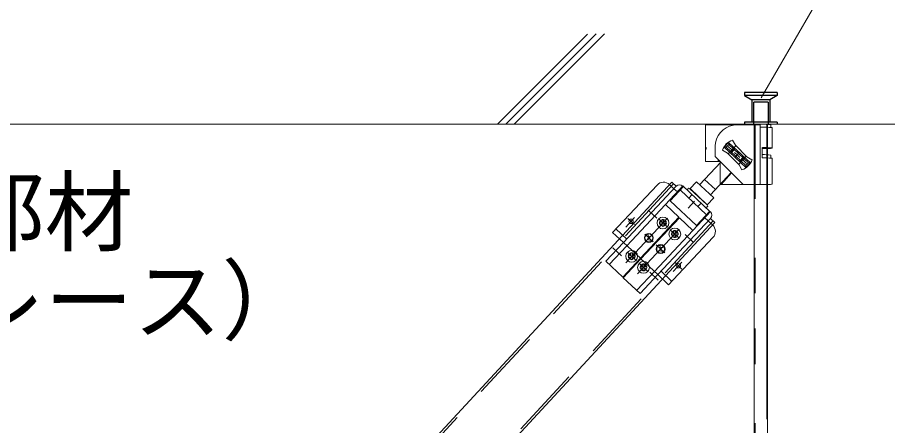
# Model space of a CAD drawing. Units: millimetres on the paper, with parts at other scales. Extents: x -195 to 195, y -140 to 138.
# Drawn here: x -164.66 to -149.91, y 26.66 to 33.58 of the extents above; entities that cross this region are included whole.
import ezdxf
from ezdxf.enums import TextEntityAlignment as Align

# ---------------------------------------------------------------- set-up
doc = ezdxf.new("R2010")
doc.units = ezdxf.units.MM
for name, pattern in [('CHAIN1', [8, 5, -1, 1, -1]), ('DASHED1', [1.8, 1.2, -0.6]), ('DOUBLE_CHAIN1', [8.8, 5, -1, 0.6, -0.6, 0.6, -1])]:
    doc.linetypes.add(name, pattern=pattern)
for name, color, linetype, lineweight in [('7-1_吊り材', 7, 'Continuous', 18), ('7-4_ブレース・補強材', 3, 'DASHED1', 18), ('7-5_寸法', 4, 'Continuous', 9), ('7-6_文字', 3, 'Continuous', 18), ('7-9_躯体他', 4, 'Continuous', 9), ('7-C_ビス・アンカーボルト・強調図形', 2, 'Continuous', 25)]:
    doc.layers.add(name, color=color, linetype=linetype, lineweight=lineweight)
doc.styles.add('ＭＳ ゴシック', font='')
doc.styles.get('ＭＳ ゴシック').set_extended_font_data('MS Gothic')

msp = doc.modelspace()

# ---------------------------------------------------------------- linework, layer by layer
at = {"layer": '7-1_吊り材'}
for p, q in [((-152.167, 31.766), (-152.167, 21.702)), ((-151.942, 31.766), (-151.942, 21.702))]:
    msp.add_line(p, q, dxfattribs=at)
at = {"layer": '7-1_吊り材', "linetype": 'DOUBLE_CHAIN1'}
for p, q in [((-152.153, 21.702), (-152.153, 31.766)), ((-151.956, 31.766), (-151.956, 21.702))]:
    msp.add_line(p, q, dxfattribs=at)
at = {"layer": '7-4_ブレース・補強材'}
for p, q in [((-153.535, 30.757), (-162.776, 20.778)), ((-152.864, 30.128), (-162.101, 20.153))]:
    msp.add_line(p, q, dxfattribs=at)
at = {"layer": '7-5_寸法', "color": 3, "lineweight": 18}
for p, q in [((-153.564, 30.785), (-162.11, 21.556)), ((-152.835, 30.101), (-162.071, 20.126))]:
    msp.add_line(p, q, dxfattribs=at)
at = {"layer": '7-6_文字'}
for p, q in [((-152.993, 31.134), (-152.993, 31.758)), ((-152.456, 31.758), (-152.993, 31.758)), ((-152.068, 31.758), (-152.456, 31.758)), ((-152.068, 31.766), (-152.168, 31.766)), ((-152.068, 31.766), (-151.977, 31.766)), ((-151.977, 31.766), (-151.927, 31.766)), ((-151.888, 31.758), (-151.888, 31.712)), ((-152.068, 30.79), (-152.068, 31.717)), ((-151.943, 31.703), (-151.943, 31.703)), ((-151.863, 31.708), (-151.863, 31.363)), ((-152.603, 31.458), (-152.679, 31.376)), ((-152.232, 31.115), (-152.603, 31.458)), ((-152.601, 31.423), (-152.603, 31.458)), ((-152.486, 31.41), (-152.535, 31.496)), ((-152.993, 31.371), (-152.986, 31.371)), ((-152.993, 31.134), (-152.993, 31.346)), ((-152.831, 31.222), (-152.831, 31.383)), ((-152.62, 31.276), (-152.706, 31.325)), ((-152.644, 31.377), (-152.679, 31.376)), ((-152.679, 31.376), (-152.309, 31.033)), ((-152.601, 31.423), (-152.644, 31.377)), ((-152.644, 31.377), (-152.31, 31.068)), ((-152.481, 31.399), (-152.613, 31.262)), ((-152.547, 31.331), (-152.61, 31.388)), ((-152.268, 31.114), (-152.601, 31.423)), ((-152.456, 31.246), (-152.502, 31.288)), ((-152.486, 31.41), (-152.291, 31.216)), ((-152.456, 31.246), (-152.413, 31.291)), ((-152.031, 31.372), (-152.032, 31.197)), ((-152.831, 31.221), (-152.353, 30.744)), ((-152.792, 31.134), (-152.766, 31.157)), ((-152.62, 31.276), (-152.426, 31.081)), ((-152.456, 31.246), (-152.498, 31.2)), ((-152.456, 31.246), (-152.41, 31.203)), ((-152.301, 31.232), (-152.427, 31.089)), ((-152.364, 31.161), (-152.302, 31.103)), ((-152.291, 31.216), (-152.206, 31.166)), ((-151.888, 31.243), (-151.888, 31.192)), ((-151.863, 31.188), (-151.863, 30.752)), ((-152.737, 31.126), (-153.094, 30.74)), ((-152.993, 31.134), (-152.743, 31.134)), ((-152.743, 31.134), (-152.743, 30.744)), ((-152.426, 31.081), (-152.376, 30.995)), ((-152.31, 31.068), (-152.268, 31.114)), ((-152.31, 31.068), (-152.309, 31.033)), ((-152.309, 31.033), (-152.232, 31.115)), ((-152.268, 31.114), (-152.232, 31.115)), ((-152.558, 30.951), (-152.911, 30.57)), ((-152.73, 30.744), (-152.551, 30.942)), ((-153.816, 30.736), (-154.569, 29.934)), ((-153.491, 30.716), (-154.385, 29.762)), ((-153.604, 30.743), (-153.53, 30.674)), ((-153.369, 30.711), (-153.594, 30.47)), ((-153.564, 30.785), (-153.491, 30.716)), ((-153.378, 30.72), (-152.913, 30.283)), ((-152.826, 30.662), (-153.009, 30.832)), ((-152.068, 30.744), (-152.743, 30.744)), ((-152.068, 30.744), (-152.068, 30.79)), ((-153.433, 30.661), (-154.327, 29.707)), ((-153.433, 30.661), (-153.423, 30.653)), ((-152.965, 30.401), (-153.257, 30.675)), ((-153.674, 30.404), (-153.446, 30.19)), ((-153.594, 30.47), (-153.148, 30.051)), ((-153.182, 30.461), (-153.291, 30.343)), ((-152.964, 30.402), (-152.856, 30.519)), ((-152.922, 30.292), (-153.148, 30.051)), ((-154.099, 29.494), (-153.446, 30.19)), ((-154.09, 29.485), (-153.437, 30.182)), ((-152.967, 30.225), (-153.862, 29.271)), ((-152.909, 30.17), (-153.803, 29.217)), ((-153.741, 30.106), (-153.774, 30.105)), ((-153.774, 30.105), (-153.773, 30.08)), ((-153.705, 30.152), (-153.73, 30.151)), ((-153.73, 30.151), (-153.729, 30.119)), ((-153.705, 30.152), (-153.704, 30.119)), ((-153.659, 30.108), (-153.691, 30.107)), ((-153.659, 30.108), (-153.658, 30.083)), ((-153.209, 29.968), (-153.437, 30.182)), ((-152.998, 30.192), (-153.007, 30.183)), ((-152.967, 30.225), (-152.977, 30.234)), ((-152.94, 30.138), (-152.948, 30.128)), ((-152.875, 30.059), (-152.948, 30.128)), ((-152.909, 30.17), (-152.835, 30.101)), ((-153.74, 30.081), (-153.773, 30.08)), ((-153.727, 30.069), (-153.726, 30.036)), ((-153.701, 30.037), (-153.726, 30.036)), ((-153.702, 30.069), (-153.701, 30.037)), ((-153.658, 30.083), (-153.69, 30.082)), ((-153.505, 29.964), (-153.53, 29.963)), ((-153.53, 29.963), (-153.529, 29.93)), ((-153.505, 29.964), (-153.504, 29.931)), ((-154.385, 29.762), (-154.569, 29.934)), ((-153.955, 29.839), (-154.001, 29.789)), ((-153.906, 29.792), (-153.979, 29.813)), ((-153.955, 29.839), (-153.97, 29.905)), ((-153.921, 29.869), (-153.96, 29.863)), ((-153.955, 29.839), (-153.905, 29.883)), ((-153.955, 29.839), (-153.906, 29.792)), ((-152.868, 29.847), (-153.62, 29.045)), ((-153.541, 29.918), (-153.573, 29.916)), ((-153.573, 29.916), (-153.572, 29.891)), ((-153.54, 29.893), (-153.572, 29.891)), ((-153.527, 29.88), (-153.526, 29.848)), ((-153.501, 29.849), (-153.526, 29.848)), ((-153.502, 29.881), (-153.501, 29.849)), ((-153.458, 29.92), (-153.491, 29.919)), ((-153.457, 29.895), (-153.49, 29.894)), ((-153.458, 29.92), (-153.457, 29.895)), ((-154.385, 29.762), (-154.684, 29.443)), ((-153.755, 29.651), (-153.769, 29.717)), ((-153.72, 29.681), (-153.76, 29.675)), ((-153.755, 29.651), (-153.704, 29.695)), ((-154.271, 29.54), (-154.304, 29.539)), ((-154.304, 29.539), (-154.303, 29.514)), ((-154.27, 29.515), (-154.303, 29.514)), ((-154.26, 29.586), (-154.259, 29.553)), ((-154.235, 29.586), (-154.26, 29.586)), ((-154.235, 29.586), (-154.234, 29.554)), ((-154.189, 29.543), (-154.221, 29.542)), ((-154.188, 29.518), (-154.22, 29.517)), ((-154.189, 29.543), (-154.188, 29.518)), ((-153.755, 29.651), (-153.801, 29.601)), ((-153.705, 29.604), (-153.778, 29.625)), ((-153.755, 29.651), (-153.705, 29.604)), ((-154.684, 29.443), (-154.398, 29.174)), ((-154.099, 29.494), (-154.398, 29.174)), ((-154.09, 29.485), (-154.389, 29.166)), ((-154.258, 29.503), (-154.256, 29.471)), ((-154.231, 29.472), (-154.256, 29.471)), ((-154.233, 29.504), (-154.231, 29.472)), ((-154.09, 29.485), (-154.099, 29.494)), ((-154.06, 29.398), (-154.059, 29.365)), ((-154.035, 29.398), (-154.06, 29.398)), ((-154.035, 29.398), (-154.034, 29.366)), ((-154.071, 29.352), (-154.103, 29.351)), ((-154.103, 29.351), (-154.102, 29.326)), ((-154.07, 29.327), (-154.102, 29.326)), ((-154.057, 29.315), (-154.056, 29.283)), ((-154.031, 29.283), (-154.056, 29.283)), ((-154.032, 29.316), (-154.031, 29.283)), ((-153.988, 29.355), (-154.021, 29.354)), ((-153.987, 29.33), (-154.02, 29.329)), ((-153.988, 29.355), (-153.987, 29.33)), ((-154.103, 28.897), (-154.389, 29.166)), ((-153.803, 29.217), (-154.103, 28.897)), ((-153.62, 29.045), (-153.803, 29.217))]:
    msp.add_line(p, q, dxfattribs=at)
at = {"layer": '7-6_文字', "linetype": 'DASHED1'}
for p, q in [((-152.168, 31.766), (-152.168, 31.141)), ((-151.943, 31.766), (-151.943, 31.141)), ((-151.943, 31.752), (-151.943, 31.39)), ((-152.505, 31.368), (-152.581, 31.285)), ((-152.489, 31.353), (-152.566, 31.271)), ((-152.346, 31.221), (-152.422, 31.138)), ((-152.33, 31.206), (-152.407, 31.123)), ((-151.943, 31.238), (-151.943, 30.746)), ((-153.433, 30.661), (-153.378, 30.72)), ((-152.802, 30.791), (-152.802, 30.791)), ((-153.53, 30.674), (-153.472, 30.619)), ((-152.977, 30.234), (-153.423, 30.653)), ((-153.223, 30.574), (-153.278, 30.516)), ((-153.068, 30.429), (-153.123, 30.37)), ((-152.967, 30.225), (-152.913, 30.283)), ((-152.948, 30.128), (-153.007, 30.183)), ((-154.33, 29.82), (-154.514, 29.992)), ((-154.327, 29.707), (-154.626, 29.388)), ((-154.099, 29.494), (-154.385, 29.762)), ((-154.035, 29.543), (-154.044, 29.552)), ((-153.803, 29.217), (-154.09, 29.485)), ((-153.862, 29.271), (-154.161, 28.952)), ((-153.565, 29.103), (-153.749, 29.275))]:
    msp.add_line(p, q, dxfattribs=at)
at = {"layer": '7-6_文字', "linetype": 'CHAIN1'}
for p, q in [((-153.821, 30.175), (-153.966, 30.312)), ((-153.64, 30.174), (-154.348, 29.42)), ((-154.197, 30.184), (-154.347, 30.024)), ((-154.199, 30.067), (-154.31, 30.171)), ((-153.643, 30.026), (-153.783, 30.157)), ((-153.44, 29.986), (-154.147, 29.232)), ((-153.446, 29.841), (-153.592, 29.978)), ((-153.883, 29.771), (-154.023, 29.902)), ((-153.199, 29.764), (-153.342, 29.898)), ((-154.419, 29.537), (-154.565, 29.673)), ((-153.686, 29.586), (-153.832, 29.723)), ((-154.313, 29.592), (-154.164, 29.452)), ((-153.976, 29.276), (-154.122, 29.413)), ((-153.395, 29.431), (-153.544, 29.272)), ((-153.394, 29.313), (-153.511, 29.423)), ((-153.798, 29.126), (-153.94, 29.259))]:
    msp.add_line(p, q, dxfattribs=at)
at = {"layer": '7-6_文字', "color": 7}
msp.add_lwpolyline([(-152.049, 32.215), (-150.611, 34.707), (-149.97, 34.707)], dxfattribs=at)
at = {"layer": '7-6_文字'}
for points in [[(-152.068, 31.717), (-152.068, 31.758), (-152.068, 31.766)], [(-151.943, 31.752), (-151.956, 31.76), (-151.966, 31.765)], [(-152.068, 31.717), (-152.033, 31.717), (-151.998, 31.716), (-151.966, 31.716), (-151.936, 31.715), (-151.911, 31.714), (-151.891, 31.713), (-151.876, 31.711), (-151.866, 31.71), (-151.863, 31.708)], [(-152.986, 31.371), (-152.986, 31.346), (-152.993, 31.346)], [(-152.03, 31.372), (-151.996, 31.371), (-151.964, 31.371), (-151.935, 31.37), (-151.91, 31.369), (-151.889, 31.367), (-151.875, 31.366), (-151.866, 31.364), (-151.863, 31.363), (-151.867, 31.361), (-151.876, 31.36), (-151.892, 31.358), (-151.913, 31.357), (-151.938, 31.356), (-151.968, 31.355), (-152, 31.355), (-152.03, 31.354)], [(-152.03, 31.368), (-152.01, 31.368), (-151.992, 31.367), (-151.976, 31.367), (-151.963, 31.366), (-151.953, 31.365), (-151.946, 31.364), (-151.943, 31.363), (-151.944, 31.362), (-151.949, 31.361), (-151.957, 31.36), (-151.969, 31.36), (-151.984, 31.359), (-152.001, 31.358), (-152.021, 31.358), (-152.03, 31.358)], [(-152.031, 31.197), (-151.997, 31.196), (-151.965, 31.196), (-151.936, 31.195), (-151.91, 31.194), (-151.89, 31.192), (-151.875, 31.191), (-151.866, 31.189), (-151.863, 31.188)], [(-151.943, 31.238), (-151.956, 31.245), (-151.966, 31.251)], [(-152.964, 30.402), (-153.258, 30.674), (-153.149, 30.791), (-152.856, 30.519)]]:
    msp.add_lwpolyline(points, dxfattribs=at)
at = {"layer": '7-6_文字', "linetype": 'DOUBLE_CHAIN1'}
msp.add_lwpolyline([(-152.068, 30.744), (-152.033, 30.744), (-151.998, 30.744), (-151.966, 30.745), (-151.936, 30.746), (-151.911, 30.747), (-151.891, 30.748), (-151.876, 30.75), (-151.863, 30.752)], dxfattribs=at)
at = {"layer": '7-6_文字'}
for centre, radius in [((-154.256, 30.121), 0.0375), ((-153.716, 30.094), 0.1), ((-153.716, 30.094), 0.0562), ((-153.515, 29.906), 0.1), ((-153.515, 29.906), 0.0562), ((-153.955, 29.839), 0.075), ((-153.955, 29.839), 0.075), ((-153.955, 29.839), 0.0675), ((-153.755, 29.651), 0.075), ((-153.755, 29.651), 0.075), ((-153.755, 29.651), 0.0675), ((-154.246, 29.529), 0.1), ((-154.246, 29.529), 0.0562), ((-154.045, 29.34), 0.1), ((-154.045, 29.341), 0.0562), ((-153.454, 29.368), 0.0375)]:
    msp.add_circle(centre, radius, dxfattribs=at)
for centre, radius, start, end in [((-152.456, 31.383), 0.375, 90, 169.4528), ((-152.023, 30.745), 1.022, 82.446, 87.4412), ((-152.456, 31.383), 0.375, 169.4528, 180), ((-152.456, 31.246), 0.263, 107.6261, 162.3733), ((-152.456, 31.246), 0.263, 287.6262, 342.3742), ((-152.001, 30.48), 0.772, 81.6017, 92.2435), ((-153.707, 30.634), 0.15, 46.8457, 136.8457), ((-153.433, 30.661), 0.08, 46.8457, 136.8457), ((-153.274, 30.656), 0.025, 46.9299, 226.9298), ((-152.982, 30.383), 0.025, 226.9298, 46.9299), ((-152.967, 30.225), 0.08, 316.8457, 46.8457), ((-153.742, 30.118), 0.0125, 271.9298, 1.9299), ((-153.692, 30.12), 0.0125, 181.9298, 271.9299), ((-153.74, 30.068), 0.0125, 1.9299, 91.9299), ((-153.69, 30.07), 0.0125, 91.9299, 181.9298), ((-152.977, 29.95), 0.15, 316.8457, 46.8457), ((-153.541, 29.93), 0.0125, 271.9298, 1.9299), ((-153.539, 29.88), 0.0125, 1.9299, 91.9299), ((-153.491, 29.932), 0.0125, 181.9298, 271.9299), ((-153.489, 29.882), 0.0125, 91.9299, 181.9298), ((-154.272, 29.553), 0.0125, 271.9298, 1.9299), ((-154.27, 29.503), 0.0125, 1.9299, 91.9299), ((-154.222, 29.554), 0.0125, 181.9298, 271.9299), ((-154.22, 29.504), 0.0125, 91.9299, 181.9298), ((-154.071, 29.365), 0.0125, 271.9298, 1.9299), ((-154.069, 29.315), 0.0125, 1.9299, 91.9299), ((-154.021, 29.366), 0.0125, 181.9298, 271.9299), ((-154.019, 29.316), 0.0125, 91.9299, 181.9298)]:
    msp.add_arc(centre, radius, start, end, dxfattribs=at)
at = {"layer": '7-9_躯体他'}
for p, q in [((-154.993, 33.296), (-156.523, 31.766)), ((-154.85, 33.297), (-156.381, 31.766)), ((-154.708, 33.297), (-156.24, 31.766)), ((-181.53, 31.766), (-124.017, 31.766))]:
    msp.add_line(p, q, dxfattribs=at)
at = {"layer": '7-C_ビス・アンカーボルト・強調図形', "linetype": 'DASHED1'}
for p, q in [((-151.781, 32.303), (-152.331, 32.303)), ((-152.331, 32.303), (-152.331, 32.253)), ((-151.781, 32.253), (-152.331, 32.253)), ((-152.331, 32.253), (-152.206, 32.178)), ((-151.906, 32.178), (-152.206, 32.178)), ((-152.206, 32.178), (-152.206, 31.803)), ((-151.781, 32.253), (-151.906, 32.178)), ((-151.906, 32.178), (-151.906, 31.803)), ((-151.781, 32.303), (-151.781, 32.253)), ((-152.181, 32.141), (-152.168, 32.141)), ((-152.181, 32.141), (-152.181, 31.766)), ((-151.931, 32.141), (-152.168, 32.141)), ((-151.931, 32.141), (-151.931, 31.766)), ((-151.781, 31.803), (-152.331, 31.803)), ((-152.331, 31.803), (-152.331, 31.766)), ((-151.781, 31.803), (-151.781, 31.766))]:
    msp.add_line(p, q, dxfattribs=at)

# ---------------------------------------------------------------- texts
at = {"layer": '7-6_文字', "color": 7, "style": 'ＭＳ ゴシック'}
for s, p in [('斜め部材', (-168.701, 29.401)), ('（ブレース）', (-168.701, 27.901))]:
    msp.add_text(s, height=1.1, dxfattribs=at).set_placement(p, align=Align.BOTTOM_LEFT)

doc.saveas('drawing.dxf')
